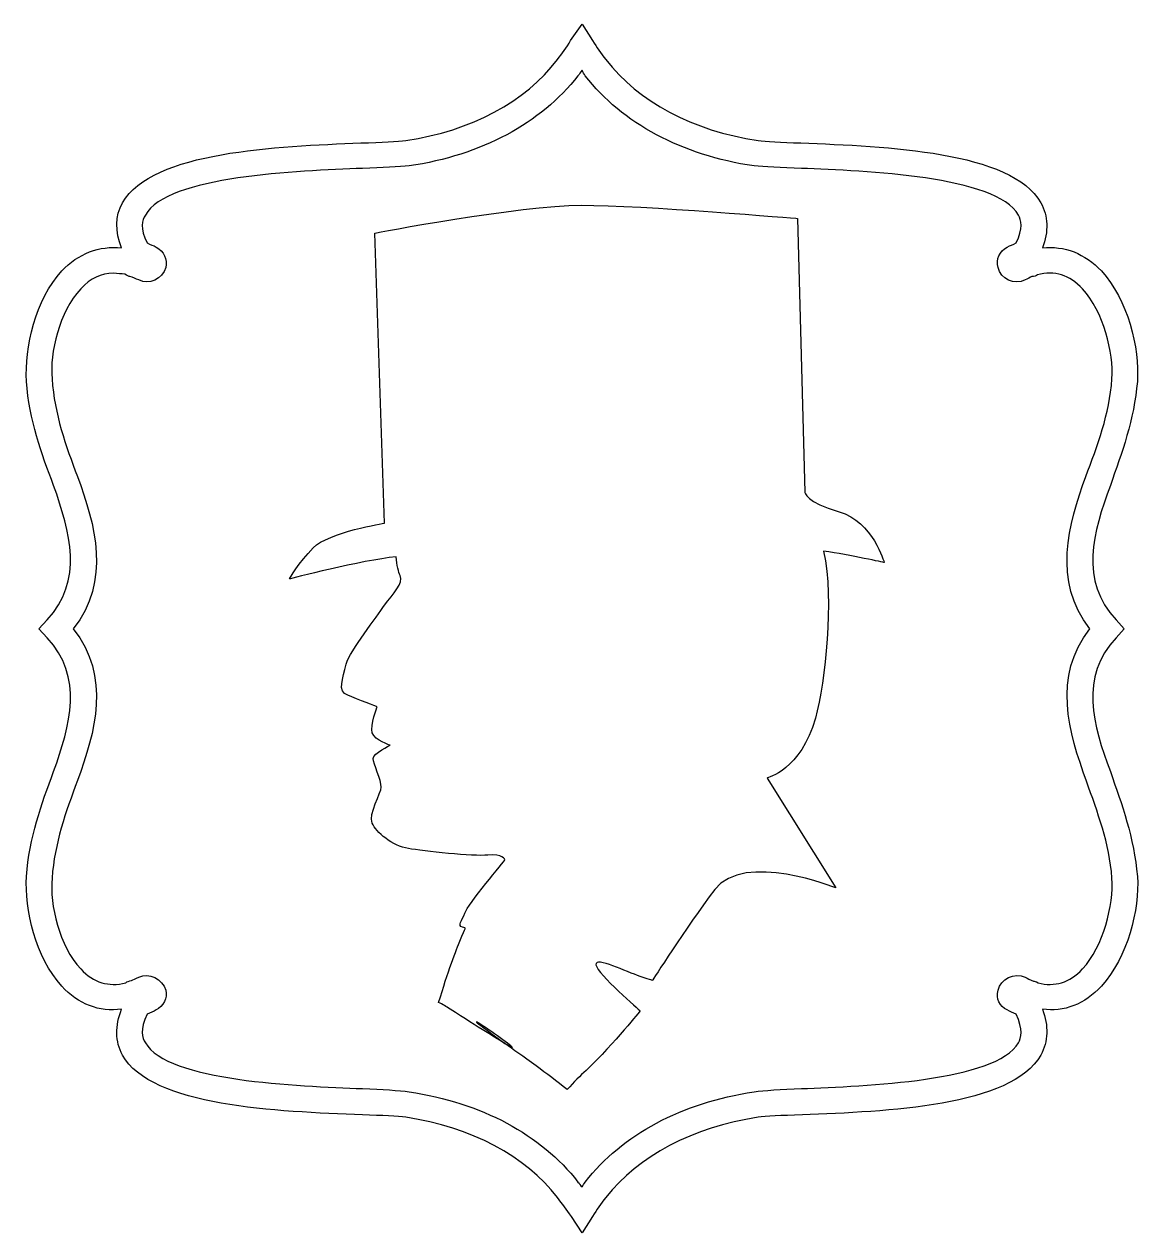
# Model space of a CAD drawing. Header units: centimetres. Extents: x -9.7 to 9.7, y -10.5 to 10.5.
import ezdxf

# ---------------------------------------------------------------- set-up
doc = ezdxf.new("R2010")
doc.units = ezdxf.units.CM
doc.header["$MEASUREMENT"] = 0
doc.layers.add('Layer 1', color=7, linetype='Continuous')

msp = doc.modelspace()

# ---------------------------------------------------------------- linework, layer by layer
at = {"layer": 'Layer 1'}
for points, knots in [([(9.15592, -2.47716), (8.85787, -1.68238), (8.61643, -0.83063), (9.25527, -0.16333), (9.25527, -0.16333), (9.25527, -0.16333), (9.39735, -0.00736), (9.39735, -0.00736), (9.39735, -0.00736), (9.39735, -0.00736), (9.25527, 0.14898), (9.25527, 0.14898), (9.25527, 0.14898), (8.61643, 0.83015), (8.85787, 1.66766), (9.15592, 2.47708), (9.15592, 2.47708), (9.35462, 3.04466), (9.56756, 3.61262), (9.62434, 4.27955), (9.62434, 4.27955), (9.66689, 4.86177), (9.45397, 5.69928), (8.99979, 6.19603), (8.99979, 6.19603), (8.71581, 6.49406), (8.36114, 6.63616), (7.97784, 6.59341), (7.97784, 6.59341), (8.09124, 6.8772), (8.07719, 7.14713), (7.94953, 7.37433), (7.94953, 7.37433), (7.45258, 8.26852), (5.26639, 8.35361), (3.79025, 8.41042), (3.79025, 8.41042), (3.44965, 8.42468), (3.17972, 8.43873), (3.05209, 8.45297), (3.05209, 8.45297), (1.91652, 8.62336), (0.97969, 9.12009), (0.41189, 9.85825), (0.41189, 9.85825), (0.3268, 9.9576), (0.25576, 10.07119), (0.18472, 10.18477), (0.18472, 10.18477), (0.18472, 10.18477), (0.00025, 10.46877), (0.00025, 10.46877), (0.00025, 10.46877), (0.00025, 10.46877), (-0.19845, 10.18479), (-0.19845, 10.18479), (-0.19845, 10.18479), (-0.26949, 10.05694), (-0.34053, 9.95762), (-0.42562, 9.85827), (-0.42562, 9.85827), (-0.97937, 9.12011), (-1.91623, 8.62338), (-3.05177, 8.45299), (-3.05177, 8.45299), (-3.19367, 8.43873), (-3.46341, 8.42468), (-3.8325, 8.41044), (-3.8325, 8.41044), (-5.28035, 8.35366), (-7.45229, 8.26854), (-7.96328, 7.37433), (-7.96328, 7.37433), (-8.09113, 7.14716), (-8.09113, 6.8772), (-7.97754, 6.59341), (-7.97754, 6.59341), (-8.36066, 6.63617), (-8.72975, 6.49406), (-9.01375, 6.19603), (-9.01375, 6.19603), (-9.46789, 5.69926), (-9.66659, 4.86177), (-9.62405, 4.27953), (-9.62405, 4.27953), (-9.58132, 3.61259), (-9.36857, 3.03038), (-9.15561, 2.47706), (-9.15561, 2.47706), (-8.87163, 1.66765), (-8.63039, 0.83013), (-9.26901, 0.14896), (-9.26901, 0.14896), (-9.26901, 0.14896), (-9.41109, -0.00738), (-9.41109, -0.00738), (-9.41109, -0.00738), (-9.41109, -0.00738), (-9.26901, -0.16335), (-9.26901, -0.16335), (-9.26901, -0.16335), (-8.63039, -0.83066), (-8.87163, -1.6824), (-9.15561, -2.47718), (-9.15561, -2.47718), (-9.36855, -3.04516), (-9.5813, -3.62698), (-9.62405, -4.29429), (-9.62405, -4.29429), (-9.6666, -4.8619), (-9.46792, -5.69941), (-9.01374, -6.19614), (-9.01374, -6.19614), (-8.72976, -6.50843), (-8.36067, -6.65054), (-7.97753, -6.59389), (-7.97753, -6.59389), (-8.09112, -6.89197), (-8.09112, -7.14724), (-7.96327, -7.38867), (-7.96327, -7.38867), (-7.46654, -8.28283), (-5.28034, -8.36829), (-3.80418, -8.42488), (-3.80418, -8.42488), (-3.4634, -8.43914), (-3.19368, -8.43914), (-3.05176, -8.46761), (-3.05176, -8.46761), (-1.91622, -8.63784), (-0.97936, -9.13455), (-0.42561, -9.85847), (-0.42561, -9.85847), (-0.34052, -9.95779), (-0.26948, -10.07138), (-0.18439, -10.18502), (-0.18439, -10.18502), (-0.18439, -10.18502), (0.00026, -10.46879), (0.00026, -10.46879), (0.00026, -10.46879), (0.00026, -10.46879), (0.18473, -10.18502), (0.18473, -10.18502), (0.18473, -10.18502), (0.25577, -10.07138), (0.32681, -9.9578), (0.4119, -9.85847), (0.4119, -9.85847), (0.9797, -9.13454), (1.91653, -8.63781), (3.0521, -8.46761), (3.0521, -8.46761), (3.17974, -8.43914), (3.44966, -8.43914), (3.81857, -8.42488), (3.81857, -8.42488), (5.26642, -8.36829), (7.45262, -8.28283), (7.94954, -7.38867), (7.94954, -7.38867), (8.0772, -7.14724), (8.09125, -6.89197), (7.97785, -6.59389), (7.97785, -6.59389), (8.34692, -6.65054), (8.71583, -6.50843), (8.9998, -6.19614), (8.9998, -6.19614), (9.45398, -5.69944), (9.66692, -4.8619), (9.62435, -4.29429), (9.62435, -4.29429), (9.56753, -3.62696), (9.35462, -3.04514), (9.15592, -2.47716)], [0, 0, 0, 0, 0.02222222, 0.02222222, 0.02222222, 0.02222222, 0.04444444, 0.04444444, 0.04444444, 0.04444444, 0.06666667, 0.06666667, 0.06666667, 0.06666667, 0.08888889, 0.08888889, 0.08888889, 0.08888889, 0.11111111, 0.11111111, 0.11111111, 0.11111111, 0.13333333, 0.13333333, 0.13333333, 0.13333333, 0.15555556, 0.15555556, 0.15555556, 0.15555556, 0.17777778, 0.17777778, 0.17777778, 0.17777778, 0.2, 0.2, 0.2, 0.2, 0.22222222, 0.22222222, 0.22222222, 0.22222222, 0.24444444, 0.24444444, 0.24444444, 0.24444444, 0.26666667, 0.26666667, 0.26666667, 0.26666667, 0.28888889, 0.28888889, 0.28888889, 0.28888889, 0.31111111, 0.31111111, 0.31111111, 0.31111111, 0.33333333, 0.33333333, 0.33333333, 0.33333333, 0.35555556, 0.35555556, 0.35555556, 0.35555556, 0.37777778, 0.37777778, 0.37777778, 0.37777778, 0.4, 0.4, 0.4, 0.4, 0.42222222, 0.42222222, 0.42222222, 0.42222222, 0.44444444, 0.44444444, 0.44444444, 0.44444444, 0.46666667, 0.46666667, 0.46666667, 0.46666667, 0.48888889, 0.48888889, 0.48888889, 0.48888889, 0.51111111, 0.51111111, 0.51111111, 0.51111111, 0.53333333, 0.53333333, 0.53333333, 0.53333333, 0.55555556, 0.55555556, 0.55555556, 0.55555556, 0.57777778, 0.57777778, 0.57777778, 0.57777778, 0.6, 0.6, 0.6, 0.6, 0.62222222, 0.62222222, 0.62222222, 0.62222222, 0.64444444, 0.64444444, 0.64444444, 0.64444444, 0.66666667, 0.66666667, 0.66666667, 0.66666667, 0.68888889, 0.68888889, 0.68888889, 0.68888889, 0.71111111, 0.71111111, 0.71111111, 0.71111111, 0.73333333, 0.73333333, 0.73333333, 0.73333333, 0.75555556, 0.75555556, 0.75555556, 0.75555556, 0.77777778, 0.77777778, 0.77777778, 0.77777778, 0.8, 0.8, 0.8, 0.8, 0.82222222, 0.82222222, 0.82222222, 0.82222222, 0.84444444, 0.84444444, 0.84444444, 0.84444444, 0.86666667, 0.86666667, 0.86666667, 0.86666667, 0.88888889, 0.88888889, 0.88888889, 0.88888889, 0.91111111, 0.91111111, 0.91111111, 0.91111111, 0.93333333, 0.93333333, 0.93333333, 0.93333333, 0.95555556, 0.95555556, 0.95555556, 0.95555556, 1, 1, 1, 1]), ([(7.90677, -6.13952), (7.86422, -6.111), (7.83591, -6.111), (7.82168, -6.111), (7.82168, -6.111), (7.76487, -6.08253), (7.72233, -6.06867), (7.67957, -6.04014), (7.67957, -6.04014), (7.49513, -5.95508), (7.2537, -6.06866), (7.21134, -6.26736), (7.21134, -6.26736), (7.16861, -6.40904), (7.23965, -6.55113), (7.36731, -6.60775), (7.36731, -6.60775), (7.4243, -6.63622), (7.46666, -6.66474), (7.52365, -6.67895), (7.52365, -6.67895), (7.65129, -6.94851), (7.60874, -7.09062), (7.56601, -7.17571), (7.56601, -7.17571), (7.18289, -7.84302), (4.89753, -7.92813), (3.80451, -7.97044), (3.80451, -7.97044), (3.44968, -7.9847), (3.15162, -7.99896), (2.98105, -8.02743), (2.98105, -8.02743), (1.7319, -8.21187), (0.69571, -8.76562), (0.05687, -9.5889), (0.05687, -9.5889), (0.04282, -9.61737), (0.01451, -9.64549), (0.00025, -9.67402), (0.00025, -9.67402), (-0.02825, -9.6455), (-0.04248, -9.61737), (-0.07079, -9.5889), (-0.07079, -9.5889), (-0.70944, -8.76565), (-1.74584, -8.21188), (-2.99499, -8.02743), (-2.99499, -8.02743), (-3.16536, -7.99896), (-3.46341, -7.9847), (-3.80419, -7.97044), (-3.80419, -7.97044), (-4.91126, -7.92811), (-7.19662, -7.84302), (-7.56588, -7.17571), (-7.56588, -7.17571), (-7.6225, -7.09059), (-7.66523, -6.94849), (-7.53738, -6.67895), (-7.53738, -6.67895), (-7.48057, -6.66474), (-7.42379, -6.63622), (-7.38122, -6.60775), (-7.38122, -6.60775), (-7.25358, -6.5511), (-7.18233, -6.39479), (-7.21083, -6.26736), (-7.21083, -6.26736), (-7.26764, -6.06866), (-7.50888, -5.95507), (-7.67927, -6.04014), (-7.67927, -6.04014), (-7.73605, -6.06866), (-7.77881, -6.08253), (-7.80693, -6.09679), (-7.80693, -6.09679), (-7.84966, -6.111), (-7.87816, -6.111), (-7.90647, -6.13952), (-7.90647, -6.13952), (-8.20452, -6.21038), (-8.46, -6.13952), (-8.6872, -5.89809), (-8.6872, -5.89809), (-9.05627, -5.50069), (-9.22669, -4.79102), (-9.18393, -4.32236), (-9.18393, -4.32236), (-9.14138, -3.72633), (-8.94268, -3.17256), (-8.74401, -2.6331), (-8.74401, -2.6331), (-8.43172, -1.79559), (-8.16198, -0.83063), (-8.81505, -0.00735), (-8.81505, -0.00735), (-8.16198, 0.83016), (-8.43172, 1.79552), (-8.74401, 2.63303), (-8.74401, 2.63303), (-8.94271, 3.15825), (-9.14141, 3.71197), (-9.18393, 4.32232), (-9.18393, 4.32232), (-9.22669, 4.77669), (-9.05627, 5.48638), (-8.6872, 5.88376), (-8.6872, 5.88376), (-8.51681, 6.0682), (-8.33218, 6.15332), (-8.11943, 6.15332), (-8.11943, 6.15332), (-8.04839, 6.15332), (-7.97753, 6.13906), (-7.92054, 6.13906), (-7.92054, 6.13906), (-7.87818, 6.11096), (-7.84968, 6.0967), (-7.83545, 6.0967), (-7.83545, 6.0967), (-7.77886, 6.08244), (-7.7361, 6.05394), (-7.67932, 6.03971), (-7.67932, 6.03971), (-7.50893, 5.94039), (-7.26768, 6.05397), (-7.21088, 6.25265), (-7.21088, 6.25265), (-7.18238, 6.39473), (-7.23938, 6.53684), (-7.38127, 6.60767), (-7.38127, 6.60767), (-7.42382, 6.63617), (-7.48062, 6.6504), (-7.53743, 6.67853), (-7.53743, 6.67853), (-7.66528, 6.93422), (-7.62252, 7.0763), (-7.56593, 7.16139), (-7.56593, 7.16139), (-7.19665, 7.84256), (-4.91129, 7.92765), (-3.80424, 7.97041), (-3.80424, 7.97041), (-3.46346, 7.98464), (-3.1654, 7.99891), (-2.99504, 8.01314), (-2.99504, 8.01314), (-1.74589, 8.1975), (-0.70949, 8.75101), (-0.07084, 9.57447), (-0.07084, 9.57447), (-0.04256, 9.60278), (-0.02832, 9.63125), (0.0002, 9.67382), (0.0002, 9.67382), (0.01446, 9.63127), (0.04275, 9.60278), (0.05682, 9.57447), (0.05682, 9.57447), (0.69566, 8.75101), (1.73184, 8.1975), (2.981, 8.01314), (2.981, 8.01314), (3.15158, 7.99888), (3.44963, 7.98464), (3.80446, 7.97041), (3.80446, 7.97041), (4.89748, 7.92765), (7.18285, 7.84256), (7.56596, 7.16139), (7.56596, 7.16139), (7.60869, 7.0763), (7.65126, 6.93419), (7.5236, 6.67853), (7.5236, 6.67853), (7.46661, 6.6504), (7.42425, 6.63617), (7.36726, 6.60767), (7.36726, 6.60767), (7.23962, 6.53681), (7.16856, 6.39473), (7.21129, 6.25265), (7.21129, 6.25265), (7.25368, 6.05395), (7.49511, 5.94036), (7.67952, 6.03971), (7.67952, 6.03971), (7.72228, 6.05397), (7.76482, 6.08247), (7.79313, 6.0967), (7.79313, 6.0967), (7.83586, 6.0967), (7.87822, 6.11096), (7.89248, 6.1252), (7.89248, 6.1252), (8.19051, 6.21029), (8.4462, 6.1252), (8.6734, 5.88377), (8.6734, 5.88377), (9.04228, 5.48639), (9.21267, 4.77673), (9.18439, 4.32233), (9.18439, 4.32233), (9.14166, 3.71202), (8.9287, 3.15827), (8.72999, 2.63304), (8.72999, 2.63304), (8.43196, 1.79553), (8.14817, 0.83017), (8.80106, -0.00734), (8.80106, -0.00734), (8.14817, -0.83062), (8.43199, -1.79558), (8.74428, -2.64735), (8.74428, -2.64735), (8.92872, -3.17255), (9.14168, -3.72629), (9.18441, -4.32235), (9.18441, -4.32235), (9.21269, -4.79101), (9.04233, -5.50067), (8.67342, -5.89808), (8.67342, -5.89808), (8.44625, -6.13952), (8.19056, -6.21038), (7.90677, -6.13952)], [0, 0, 0, 0, 0.01724138, 0.01724138, 0.01724138, 0.01724138, 0.03448276, 0.03448276, 0.03448276, 0.03448276, 0.05172414, 0.05172414, 0.05172414, 0.05172414, 0.06896552, 0.06896552, 0.06896552, 0.06896552, 0.0862069, 0.0862069, 0.0862069, 0.0862069, 0.10344828, 0.10344828, 0.10344828, 0.10344828, 0.12068966, 0.12068966, 0.12068966, 0.12068966, 0.13793103, 0.13793103, 0.13793103, 0.13793103, 0.15517241, 0.15517241, 0.15517241, 0.15517241, 0.17241379, 0.17241379, 0.17241379, 0.17241379, 0.18965517, 0.18965517, 0.18965517, 0.18965517, 0.20689655, 0.20689655, 0.20689655, 0.20689655, 0.22413793, 0.22413793, 0.22413793, 0.22413793, 0.24137931, 0.24137931, 0.24137931, 0.24137931, 0.25862069, 0.25862069, 0.25862069, 0.25862069, 0.27586207, 0.27586207, 0.27586207, 0.27586207, 0.29310345, 0.29310345, 0.29310345, 0.29310345, 0.31034483, 0.31034483, 0.31034483, 0.31034483, 0.32758621, 0.32758621, 0.32758621, 0.32758621, 0.34482759, 0.34482759, 0.34482759, 0.34482759, 0.36206897, 0.36206897, 0.36206897, 0.36206897, 0.37931034, 0.37931034, 0.37931034, 0.37931034, 0.39655172, 0.39655172, 0.39655172, 0.39655172, 0.4137931, 0.4137931, 0.4137931, 0.4137931, 0.43103448, 0.43103448, 0.43103448, 0.43103448, 0.44827586, 0.44827586, 0.44827586, 0.44827586, 0.46551724, 0.46551724, 0.46551724, 0.46551724, 0.48275862, 0.48275862, 0.48275862, 0.48275862, 0.5, 0.5, 0.5, 0.5, 0.51724138, 0.51724138, 0.51724138, 0.51724138, 0.53448276, 0.53448276, 0.53448276, 0.53448276, 0.55172414, 0.55172414, 0.55172414, 0.55172414, 0.56896552, 0.56896552, 0.56896552, 0.56896552, 0.5862069, 0.5862069, 0.5862069, 0.5862069, 0.60344828, 0.60344828, 0.60344828, 0.60344828, 0.62068966, 0.62068966, 0.62068966, 0.62068966, 0.63793103, 0.63793103, 0.63793103, 0.63793103, 0.65517241, 0.65517241, 0.65517241, 0.65517241, 0.67241379, 0.67241379, 0.67241379, 0.67241379, 0.68965517, 0.68965517, 0.68965517, 0.68965517, 0.70689655, 0.70689655, 0.70689655, 0.70689655, 0.72413793, 0.72413793, 0.72413793, 0.72413793, 0.74137931, 0.74137931, 0.74137931, 0.74137931, 0.75862069, 0.75862069, 0.75862069, 0.75862069, 0.77586207, 0.77586207, 0.77586207, 0.77586207, 0.79310345, 0.79310345, 0.79310345, 0.79310345, 0.81034483, 0.81034483, 0.81034483, 0.81034483, 0.82758621, 0.82758621, 0.82758621, 0.82758621, 0.84482759, 0.84482759, 0.84482759, 0.84482759, 0.86206897, 0.86206897, 0.86206897, 0.86206897, 0.87931034, 0.87931034, 0.87931034, 0.87931034, 0.89655172, 0.89655172, 0.89655172, 0.89655172, 0.9137931, 0.9137931, 0.9137931, 0.9137931, 0.93103448, 0.93103448, 0.93103448, 0.93103448, 0.94827586, 0.94827586, 0.94827586, 0.94827586, 0.96551724, 0.96551724, 0.96551724, 0.96551724, 1, 1, 1, 1]), ([(-3.15112, 0.91562), (-3.08026, 0.78777), (-3.27897, 0.60333), (-3.42086, 0.40426), (-3.42086, 0.40426), (-3.5485, 0.20556), (-4.01713, -0.37626), (-4.08798, -0.61769), (-4.08798, -0.61769), (-4.14476, -0.87299), (-4.24411, -1.08592), (-4.05948, -1.1572), (-4.05948, -1.1572), (-3.88927, -1.22806), (-3.54849, -1.3559), (-3.54849, -1.3559), (-3.54849, -1.3559), (-3.54849, -1.3559), (-3.67634, -1.66819), (-3.63358, -1.80987), (-3.63358, -1.80987), (-3.59122, -1.93772), (-3.32129, -2.02278), (-3.32129, -2.02278), (-3.32129, -2.02278), (-3.32129, -2.02278), (-3.6195, -2.16489), (-3.6195, -2.25), (-3.6195, -2.25), (-3.6195, -2.33511), (-3.47763, -2.63312), (-3.47763, -2.7467), (-3.47763, -2.7467), (-3.47763, -2.84608), (-3.7048, -3.21536), (-3.63358, -3.37125), (-3.63358, -3.37125), (-3.57699, -3.52762), (-3.27896, -3.76905), (-3.00903, -3.81138), (-3.00903, -3.81138), (-2.75373, -3.85411), (-1.87346, -3.95349), (-1.63224, -3.92502), (-1.63224, -3.92502), (-1.37676, -3.8965), (-1.33419, -4.01008), (-1.33419, -4.01008), (-1.33419, -4.01008), (-1.33419, -4.01008), (-1.98708, -4.79102), (-2.02981, -4.93271), (-2.02981, -4.93271), (-2.07217, -5.06056), (-2.17149, -5.14567), (-2.07217, -5.17414), (-2.07217, -5.17414), (-1.98708, -5.20261), (-2.01555, -5.14567), (-2.1149, -5.41557), (-2.1149, -5.41557), (-2.17152, -5.54342), (-2.32786, -5.95508), (-2.48378, -6.48025), (-2.48378, -6.48025), (-2.41292, -6.50838), (-2.35614, -6.55111), (-2.28508, -6.59384), (-2.28508, -6.59384), (-1.77409, -6.92002), (-1.47609, -7.10486), (-1.33419, -7.18992), (-1.33419, -7.18992), (-2.71098, -6.1818), (-0.69535, -7.57309), (-1.33419, -7.18992), (-1.33419, -7.18992), (-1.19229, -7.2893), (-1.0219, -7.41714), (-0.7947, -7.57309), (-0.7947, -7.57309), (-0.61005, -7.71514), (-0.43987, -7.84299), (-0.2554, -7.9847), (-0.2554, -7.9847), (-0.14181, -7.85685), (-0.02823, -7.74327), (0.07112, -7.65815), (0.07112, -7.65815), (0.58211, -7.16145), (1.00798, -6.62194), (1.00798, -6.62194), (1.00798, -6.62194), (1.00798, -6.62194), (0.26982, -5.9831), (0.24151, -5.82721), (0.24151, -5.82721), (0.22746, -5.67084), (0.78078, -5.95506), (1.00798, -6.02591), (1.00798, -6.02591), (1.22092, -6.09677), (1.22092, -6.09677), (1.22092, -6.09677), (1.22092, -6.09677), (1.22092, -6.09677), (1.7889, -5.20261), (2.29986, -4.52104), (2.29986, -4.52104), (2.81085, -3.8541), (4.40076, -4.49291), (4.40076, -4.49291), (4.40076, -4.49291), (4.40076, -4.49291), (3.20823, -2.59069), (3.20823, -2.59069), (3.20823, -2.59069), (3.20823, -2.59069), (3.79026, -2.44864), (4.04574, -1.55448), (4.04574, -1.55448), (4.21611, -0.90144), (4.37229, 0.47556), (4.18782, 1.34117), (4.18782, 1.34117), (4.65605, 1.27031), (5.23827, 1.14249), (5.23827, 1.14249), (5.23827, 1.14249), (5.23827, 1.14249), (5.03938, 1.85255), (4.45735, 2.02276), (4.45735, 2.02276), (3.87553, 2.17871), (3.86127, 2.36354), (3.86127, 2.36354), (3.86127, 2.36354), (3.86127, 2.36354), (3.73345, 7.10445), (3.73345, 7.10445), (3.73345, 7.10445), (3.73345, 7.10445), (1.05068, 7.33165), (-0.014, 7.33165), (-0.014, 7.33165), (-1.07871, 7.33165), (-3.59125, 6.84916), (-3.59125, 6.84916), (-3.59125, 6.84916), (-3.59125, 6.84916), (-3.42088, 1.82409), (-3.42088, 1.82409), (-3.42088, 1.82409), (-3.42088, 1.82409), (-4.40029, 1.66775), (-4.65577, 1.39822), (-4.65577, 1.39822), (-4.91125, 1.14253), (-5.06741, 0.85873), (-5.06741, 0.85873), (-5.06741, 0.85873), (-5.06741, 0.85873), (-3.80421, 1.18525), (-3.22199, 1.24187), (-3.22199, 1.24187), (-3.2079, 1.10006), (-3.17962, 0.97224), (-3.15112, 0.91562)], [0, 0, 0, 0, 0.02325581, 0.02325581, 0.02325581, 0.02325581, 0.04651163, 0.04651163, 0.04651163, 0.04651163, 0.06976744, 0.06976744, 0.06976744, 0.06976744, 0.09302326, 0.09302326, 0.09302326, 0.09302326, 0.11627907, 0.11627907, 0.11627907, 0.11627907, 0.13953488, 0.13953488, 0.13953488, 0.13953488, 0.1627907, 0.1627907, 0.1627907, 0.1627907, 0.18604651, 0.18604651, 0.18604651, 0.18604651, 0.20930233, 0.20930233, 0.20930233, 0.20930233, 0.23255814, 0.23255814, 0.23255814, 0.23255814, 0.25581395, 0.25581395, 0.25581395, 0.25581395, 0.27906977, 0.27906977, 0.27906977, 0.27906977, 0.30232558, 0.30232558, 0.30232558, 0.30232558, 0.3255814, 0.3255814, 0.3255814, 0.3255814, 0.34883721, 0.34883721, 0.34883721, 0.34883721, 0.37209302, 0.37209302, 0.37209302, 0.37209302, 0.39534884, 0.39534884, 0.39534884, 0.39534884, 0.41860465, 0.41860465, 0.41860465, 0.41860465, 0.44186047, 0.44186047, 0.44186047, 0.44186047, 0.46511628, 0.46511628, 0.46511628, 0.46511628, 0.48837209, 0.48837209, 0.48837209, 0.48837209, 0.51162791, 0.51162791, 0.51162791, 0.51162791, 0.53488372, 0.53488372, 0.53488372, 0.53488372, 0.55813953, 0.55813953, 0.55813953, 0.55813953, 0.58139535, 0.58139535, 0.58139535, 0.58139535, 0.60465116, 0.60465116, 0.60465116, 0.60465116, 0.62790698, 0.62790698, 0.62790698, 0.62790698, 0.65116279, 0.65116279, 0.65116279, 0.65116279, 0.6744186, 0.6744186, 0.6744186, 0.6744186, 0.69767442, 0.69767442, 0.69767442, 0.69767442, 0.72093023, 0.72093023, 0.72093023, 0.72093023, 0.74418605, 0.74418605, 0.74418605, 0.74418605, 0.76744186, 0.76744186, 0.76744186, 0.76744186, 0.79069767, 0.79069767, 0.79069767, 0.79069767, 0.81395349, 0.81395349, 0.81395349, 0.81395349, 0.8372093, 0.8372093, 0.8372093, 0.8372093, 0.86046512, 0.86046512, 0.86046512, 0.86046512, 0.88372093, 0.88372093, 0.88372093, 0.88372093, 0.90697674, 0.90697674, 0.90697674, 0.90697674, 0.93023256, 0.93023256, 0.93023256, 0.93023256, 0.95348837, 0.95348837, 0.95348837, 0.95348837, 1, 1, 1, 1])]:
    msp.add_open_spline(points, degree=3, knots=knots, dxfattribs=at)

doc.saveas('drawing.dxf')
